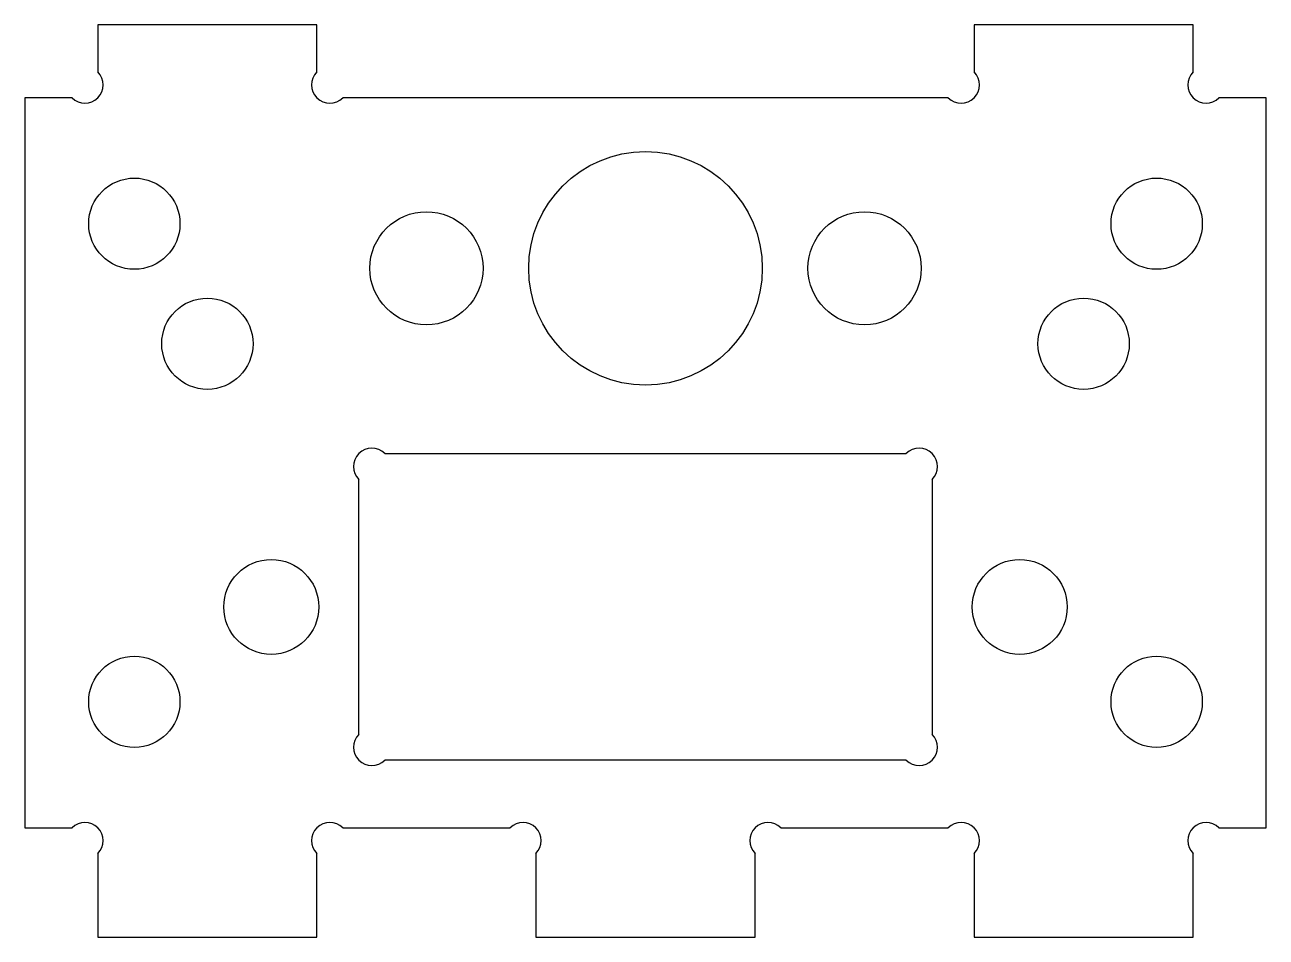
# Model space of a CAD drawing. Header units: millimetres. Extents: x -17 to 17, y 5 to 30.
import ezdxf

# ---------------------------------------------------------------- set-up
doc = ezdxf.new("R2010")
doc.units = ezdxf.units.MM
doc.layers.get('0').update_dxf_attribs({"linetype": 'CONTINUOUS'})

msp = doc.modelspace()

# ---------------------------------------------------------------- linework, layer by layer
for p, q in [((-9, 30), (-15, 30)), ((-15, 30), (-15, 28.707)), ((-9, 28.707), (-9, 30)), ((15, 30), (9, 30)), ((9, 30), (9, 28.707)), ((15, 28.707), (15, 30)), ((-15.707, 28), (-17, 28)), ((-17, 28), (-17, 8)), ((8.293, 28), (-8.293, 28)), ((17, 28), (15.707, 28)), ((17, 8), (17, 28)), ((-7.143, 18.25), (7.143, 18.25)), ((-7.85, 10.557), (-7.85, 17.543)), ((7.85, 17.543), (7.85, 10.557)), ((7.143, 9.85), (-7.143, 9.85)), ((-17, 8), (-15.707, 8)), ((-8.293, 8), (-3.707, 8)), ((3.707, 8), (8.293, 8)), ((15.707, 8), (17, 8)), ((-15, 7.293), (-15, 5)), ((-9, 5), (-9, 7.293)), ((-3, 7.293), (-3, 5)), ((3, 5), (3, 7.293)), ((9, 7.293), (9, 5)), ((15, 5), (15, 7.293)), ((-15, 5), (-9, 5)), ((-3, 5), (3, 5)), ((9, 5), (15, 5))]:
    msp.add_line(p, q)
for centre, radius in [((0, 23.328), 3.2), ((-14, 24.55), 1.25), ((14, 24.55), 1.25), ((-6, 23.328), 1.55), ((6, 23.328), 1.55), ((-12, 21.261), 1.25), ((12, 21.261), 1.25), ((-10.25, 14.05), 1.3), ((10.25, 14.05), 1.3), ((-14, 11.45), 1.25), ((14, 11.45), 1.25)]:
    msp.add_circle(centre, radius)
for centre, start, end in [((-15.354, 28.354), -135, 45), ((-8.646, 28.354), 135, 315), ((8.646, 28.354), -135, 45), ((15.354, 28.354), 135, 315), ((-7.496, 17.896), 45, 225), ((7.496, 17.896), -45, 135), ((-7.496, 10.204), 135, 315), ((7.496, 10.204), -135, 45), ((-15.354, 7.646), -45, 135), ((-8.646, 7.646), 45, 225), ((-3.354, 7.646), -45, 135), ((3.354, 7.646), 45, 225), ((8.646, 7.646), -45, 135), ((15.354, 7.646), 45, 225)]:
    msp.add_arc(centre, 0.5, start, end)

doc.saveas('drawing.dxf')
